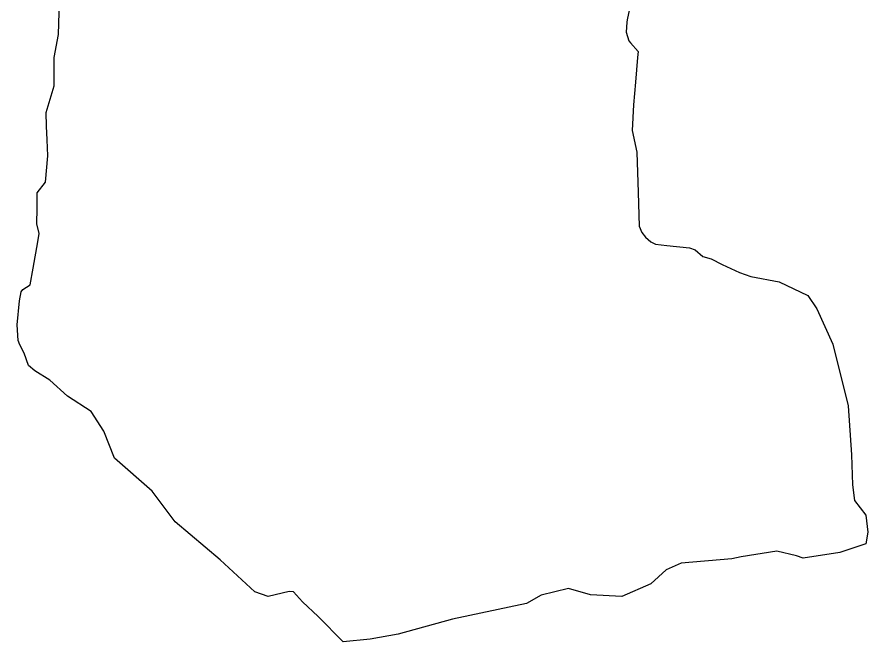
# Model space of a CAD drawing. Header units: metres. Extents: x 116000 to 284092, y 365136 to 804542.
# Drawn here: x 186545 to 187121, y 663904 to 664327 of the extents above; entities that cross this region are included whole.
import ezdxf

# ---------------------------------------------------------------- set-up
doc = ezdxf.new("R2010")
doc.units = ezdxf.units.M
doc.header["$LTSCALE"] = 0.075
doc.layers.add('080654', color=30, linetype='Continuous')

msp = doc.modelspace()

# ---------------------------------------------------------------- linework, layer by layer
at = {"layer": '080654', "color": 30, "flags": 128}
msp.add_lwpolyline([(186959.5, 664332.84), (186957.89, 664325.43), (186957.67, 664323.82), (186957.11, 664316.99), (186958.92, 664311.22), (186960.22, 664309.74), (186965.32, 664304.02), (186964.88, 664299.91), (186963.4, 664283.15), (186962.07, 664267.89), (186961.16, 664250.51), (186964.36, 664235.81), (186965.27, 664208.58), (186965.97, 664185.73), (186967.8, 664181.56), (186970.37, 664178.25), (186973.92, 664175.07), (186977.1, 664173.48), (186984.7, 664172.62), (187000, 664171.19), (187003.86, 664169.81), (187009.1, 664165.18), (187014.61, 664163.64), (187022.2, 664159.92), (187033.83, 664154.41), (187041.56, 664151.73), (187060.77, 664147.97), (187080.04, 664138.77), (187086.11, 664129.8), (187097.02, 664105.91), (187107.4, 664064.12), (187109.56, 664030.94), (187110.39, 664010.61), (187111.67, 663999.98), (187119.32, 663990.21), (187120.81, 663978.74), (187119.32, 663970.67), (187101.68, 663964.93), (187076.97, 663960.93), (187072.42, 663962.53), (187059.04, 663965.74), (187034.95, 663962), (187028.79, 663960.66), (186994.46, 663957.56), (186984.34, 663953.14), (186973.8, 663943.65), (186954.19, 663935.13), (186932.98, 663936.19), (186918.14, 663940.52), (186899.67, 663936.05), (186889.84, 663930.4), (186839.59, 663919.77), (186802.96, 663909.67), (186783.97, 663906.17), (186765.72, 663904.31), (186748.72, 663921.51), (186738.27, 663931.48), (186732.08, 663938.24), (186729.22, 663938.46), (186715.01, 663935.14), (186705.81, 663938.28), (186682.38, 663959.82), (186651.92, 663985.58), (186636.37, 664006.34), (186611.07, 664028.82), (186603.69, 664046.98), (186595.21, 664060.34), (186579.23, 664070.64), (186567.17, 664081.57), (186557.17, 664087.86), (186552.88, 664091.39), (186549.9, 664099.9), (186546.99, 664105.34), (186545.84, 664108.4), (186545.01, 664119.01), (186546.79, 664135.21), (186547.81, 664141.34), (186549, 664142.79), (186553.84, 664146.06), (186555.85, 664157.43), (186559.15, 664175.24), (186559.97, 664180.73), (186558.33, 664187.37), (186558.6, 664198.04), (186558.6, 664208.41), (186564.18, 664215.48), (186565.85, 664233.45), (186565.32, 664244.19), (186564.88, 664253.34), (186564.79, 664262.65), (186570.14, 664280.77), (186570.06, 664290.14), (186570.06, 664299.95), (186573.11, 664315.38), (186574.19, 664353.12)], dxfattribs=at)

doc.saveas('drawing.dxf')
